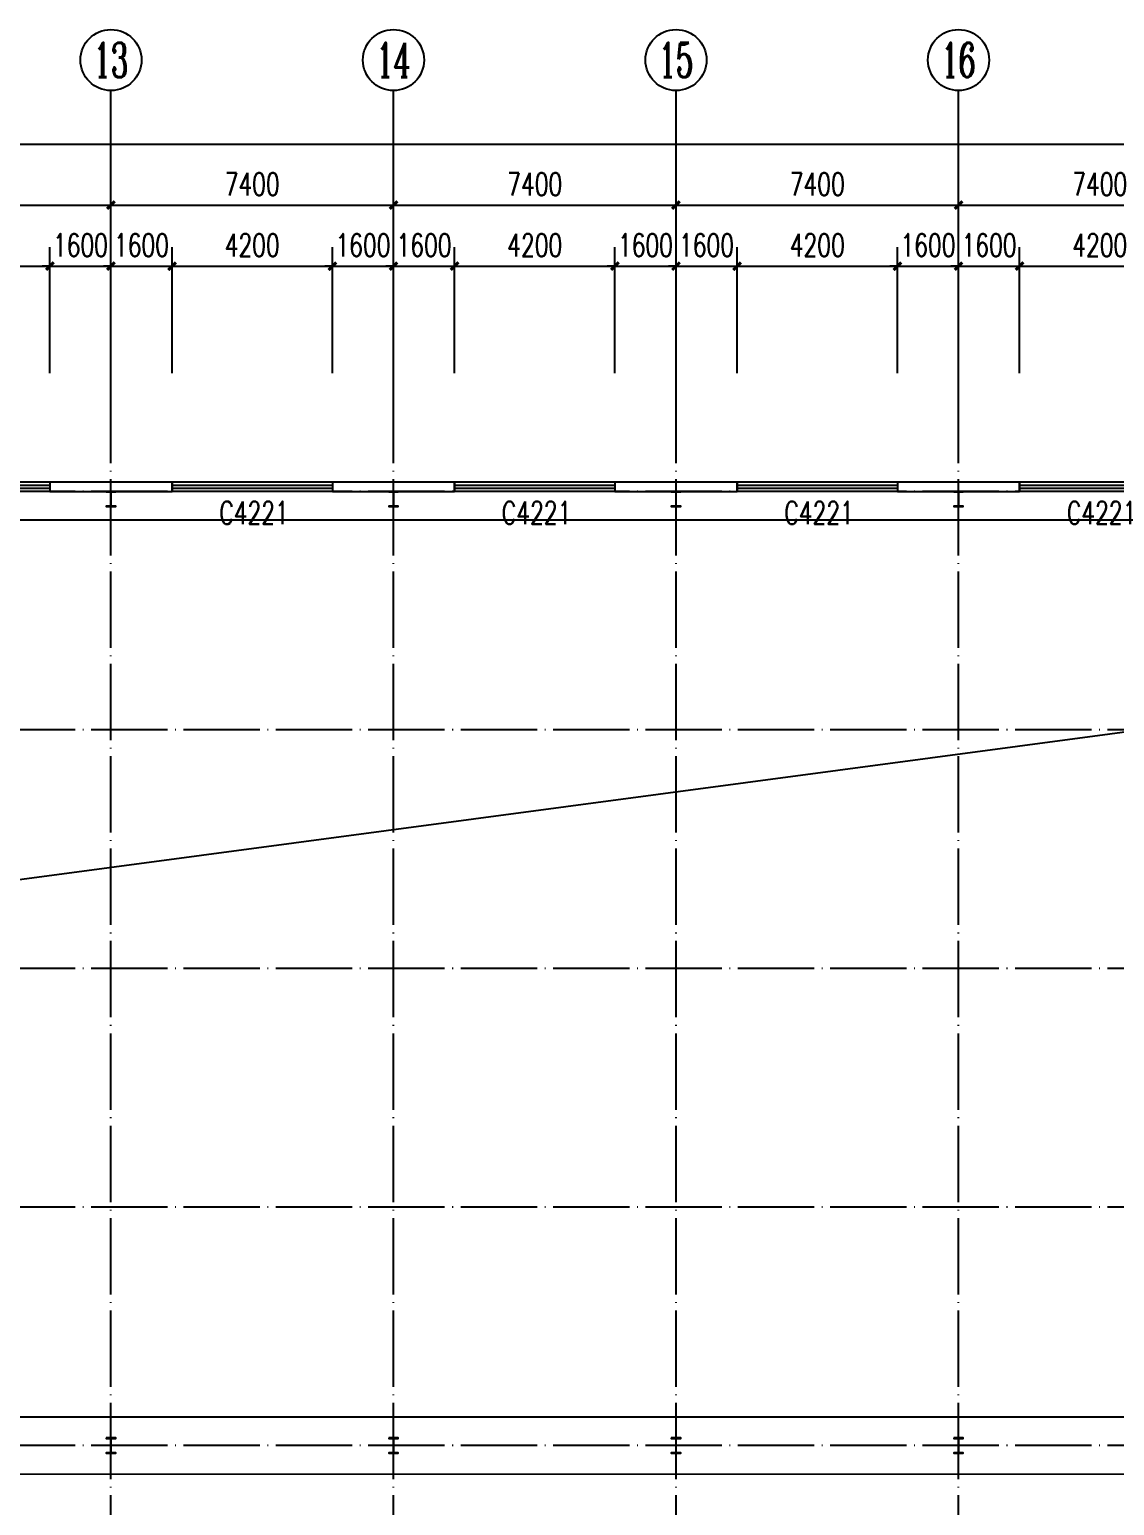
# Model space of a CAD drawing. Extents: x 13898408 to 14113608, y -853943 to -68012.
# Drawn here: x 14003275 to 14031693, y -390012 to -351343 of the extents above; entities that cross this region are included whole.
import ezdxf
from ezdxf.enums import TextEntityAlignment as Align

# ---------------------------------------------------------------- set-up
doc = ezdxf.new("R2010")
doc.units = 0
doc.header["$LTSCALE"] = 1000
doc.header["$MEASUREMENT"] = 0
doc.linetypes.add('DASH', pattern=[0.35, 0.25, -0.1])
doc.linetypes.add('DOTE', pattern=[2.42, 2, -0.2, 0.02, -0.2])
for name, color, linetype in [('AXIS', 3, 'Continuous'), ('AXIS_TEXT', 7, 'Continuous'), ('COLUMN', 2, 'Continuous'), ('DOTE', 1, 'DOTE'), ('PUB_DIM', 3, 'Continuous'), ('WALL-PARAPET', 6, 'Continuous'), ('WINDOW', 4, 'Continuous'), ('WINDOW_TEXT', 7, 'Continuous')]:
    doc.layers.add(name, color=color, linetype=linetype)
doc.styles.add('_TCH_AXIS', font='COMPLEX', dxfattribs={"bigfont": 'GBCBIG'})
doc.styles.add('_TCH_DIM_T3', font='SIMPLEX', dxfattribs={"width": 0.705882, "bigfont": 'GBCBIG'})
doc.styles.add('_TCH_WINDOW', font='SIMPLEX', dxfattribs={"height": 3.5, "bigfont": 'GBCBIG'})
doc.styles.add('COMPLEX', font='COMPLEX')
doc.dimstyles.new('_TCH_ARCH&&200', dxfattribs={"dimtxt": 595, "dimasz": 200, "dimexe": 500, "dimexo": 600, "dimgap": 252.5, "dimtad": 1, "dimdec": 0, "dimzin": 0, "dimdsep": 46, "dimtxsty": '_TCH_DIM_T3', "dimblk": 'ARCHTICK', "dimcen": 0.09, "dimclrt": 7, "dimazin": 2, "dimtfac": 1, "dimtdec": 0, "dimtix": 1, "dimtmove": 2, "dimatfit": 3, "dimfxl": 0, "dimtolj": 1, "dimtzin": 0, "dimarcsym": 0})

# ---------------------------------------------------------------- blocks, each defined once
blk = doc.blocks.new('A$C797E1D2B')
at = {"layer": 'COLUMN'}
h = blk.add_hatch(color=256, dxfattribs=at)
h.paths.add_polyline_path([(125, 400), (250, 400), (250, 388), (130, 388), (130, 200), (125, 200)])
h.paths.add_polyline_path([(0, 400), (125, 400), (125, 200), (120, 200), (120, 388), (0, 388)])
h.paths.add_polyline_path([(0, 12), (120, 12), (120, 200), (125, 200), (125, 0), (0, 0)])
h.paths.add_polyline_path([(125, 200), (130, 200), (130, 12), (250, 12), (250, 0), (125, 0)])
blk.add_lwpolyline([(250, 0), (250, 12), (130, 12), (130, 388), (250, 388), (250, 400), (0, 400), (0, 388), (120, 388), (120, 12), (0, 12), (0, 0)], close=True, dxfattribs=at)
blk = doc.blocks.new('$TCHSYS$WIN2D')
for p, q in [((-0.5, 0.5), (0.5, 0.5)), ((-0.5, 0.5), (-0.5, -0.5)), ((0.5, 0.5), (0.5, -0.5)), ((0.5, 0.1667), (-0.5, 0.1667)), ((0.5, -0.1667), (-0.5, -0.1667)), ((-0.5, -0.5), (0.5, -0.5))]:
    blk.add_line(p, q)
blk = doc.blocks.new('_AXISO')
blk.add_circle((0, 0), 0.5)
at = {"layer": 'AXIS_TEXT', "style": 'COMPLEX', "width": 1.041667}
blk.add_attdef('A', text='', height=0.56, dxfattribs=at).set_placement((-0.25, -0.28), (0.25, -0.28), align=Align.FIT)
blk = doc.blocks.new('_ArchTick')
at = {"color": 0, "linetype": 'ByBlock', "const_width": 0.4}
blk.add_lwpolyline([(-0.5, -0.5), (0.5, 0.5)], dxfattribs=at)
blk = doc.blocks.new('*D212')
at = {"layer": 'AXIS', "color": 0, "lineweight": -2}
for p, q in [((13916368, -360343), (13916368, -353843)), ((14079648, -360343), (14079648, -353843)), ((13916368, -354343), (14079648, -354343))]:
    blk.add_line(p, q, dxfattribs=at)
at = {"layer": 'Defpoints', "color": 0}
for p in [(14079648, -354343), (13916368, -360943), (14079648, -360943)]:
    blk.add_point(p, dxfattribs=at)
at = {"layer": 'AXIS', "color": 0, "lineweight": -2, "xscale": 200, "yscale": 200, "zscale": 200, "rotation": 180}
blk.add_blockref('_ArchTick', (13916368, -354343), dxfattribs=at)
at = {"layer": 'AXIS', "color": 0, "lineweight": -2, "xscale": 200, "yscale": 200, "zscale": 200}
blk.add_blockref('_ArchTick', (14079648, -354343), dxfattribs=at)
at = {"layer": 'AXIS', "color": 7, "insert": (13998008, -353793), "char_height": 595, "attachment_point": 5, "style": '_TCH_DIM_T3'}
blk.add_mtext('\\A1;163280', dxfattribs=at)
blk = doc.blocks.new('*D225')
at = {"layer": 'AXIS', "color": 0, "lineweight": -2}
for p, q in [((13998008, -360343), (13998008, -355443)), ((14005408, -360343), (14005408, -355443)), ((13998008, -355943), (14005408, -355943))]:
    blk.add_line(p, q, dxfattribs=at)
at = {"layer": 'Defpoints', "color": 0}
for p in [(14005408, -355943), (13998008, -360943), (14005408, -360943)]:
    blk.add_point(p, dxfattribs=at)
at = {"layer": 'AXIS', "color": 0, "lineweight": -2, "xscale": 200, "yscale": 200, "zscale": 200, "rotation": 180}
blk.add_blockref('_ArchTick', (13998008, -355943), dxfattribs=at)
at = {"layer": 'AXIS', "color": 0, "lineweight": -2, "xscale": 200, "yscale": 200, "zscale": 200}
blk.add_blockref('_ArchTick', (14005408, -355943), dxfattribs=at)
at = {"layer": 'AXIS', "color": 7, "insert": (14001708, -355393), "char_height": 595, "attachment_point": 5, "style": '_TCH_DIM_T3'}
blk.add_mtext('\\A1;7400', dxfattribs=at)
blk = doc.blocks.new('*D226')
at = {"layer": 'AXIS', "color": 0, "lineweight": -2}
for p, q in [((14005408, -360343), (14005408, -355443)), ((14012808, -360343), (14012808, -355443)), ((14005408, -355943), (14012808, -355943))]:
    blk.add_line(p, q, dxfattribs=at)
at = {"layer": 'Defpoints', "color": 0}
for p in [(14012808, -355943), (14005408, -360943), (14012808, -360943)]:
    blk.add_point(p, dxfattribs=at)
at = {"layer": 'AXIS', "color": 0, "lineweight": -2, "xscale": 200, "yscale": 200, "zscale": 200, "rotation": 180}
blk.add_blockref('_ArchTick', (14005408, -355943), dxfattribs=at)
at = {"layer": 'AXIS', "color": 0, "lineweight": -2, "xscale": 200, "yscale": 200, "zscale": 200}
blk.add_blockref('_ArchTick', (14012808, -355943), dxfattribs=at)
at = {"layer": 'AXIS', "color": 7, "insert": (14009108, -355393), "char_height": 595, "attachment_point": 5, "style": '_TCH_DIM_T3'}
blk.add_mtext('\\A1;7400', dxfattribs=at)
blk = doc.blocks.new('*D227')
at = {"layer": 'AXIS', "color": 0, "lineweight": -2}
for p, q in [((14012808, -360343), (14012808, -355443)), ((14020208, -360343), (14020208, -355443)), ((14012808, -355943), (14020208, -355943))]:
    blk.add_line(p, q, dxfattribs=at)
at = {"layer": 'Defpoints', "color": 0}
for p in [(14020208, -355943), (14012808, -360943), (14020208, -360943)]:
    blk.add_point(p, dxfattribs=at)
at = {"layer": 'AXIS', "color": 0, "lineweight": -2, "xscale": 200, "yscale": 200, "zscale": 200, "rotation": 180}
blk.add_blockref('_ArchTick', (14012808, -355943), dxfattribs=at)
at = {"layer": 'AXIS', "color": 0, "lineweight": -2, "xscale": 200, "yscale": 200, "zscale": 200}
blk.add_blockref('_ArchTick', (14020208, -355943), dxfattribs=at)
at = {"layer": 'AXIS', "color": 7, "insert": (14016508, -355393), "char_height": 595, "attachment_point": 5, "style": '_TCH_DIM_T3'}
blk.add_mtext('\\A1;7400', dxfattribs=at)
blk = doc.blocks.new('*D228')
at = {"layer": 'AXIS', "color": 0, "lineweight": -2}
for p, q in [((14020208, -360343), (14020208, -355443)), ((14027608, -360343), (14027608, -355443)), ((14020208, -355943), (14027608, -355943))]:
    blk.add_line(p, q, dxfattribs=at)
at = {"layer": 'Defpoints', "color": 0}
for p in [(14027608, -355943), (14020208, -360943), (14027608, -360943)]:
    blk.add_point(p, dxfattribs=at)
at = {"layer": 'AXIS', "color": 0, "lineweight": -2, "xscale": 200, "yscale": 200, "zscale": 200, "rotation": 180}
blk.add_blockref('_ArchTick', (14020208, -355943), dxfattribs=at)
at = {"layer": 'AXIS', "color": 0, "lineweight": -2, "xscale": 200, "yscale": 200, "zscale": 200}
blk.add_blockref('_ArchTick', (14027608, -355943), dxfattribs=at)
at = {"layer": 'AXIS', "color": 7, "insert": (14023908, -355393), "char_height": 595, "attachment_point": 5, "style": '_TCH_DIM_T3'}
blk.add_mtext('\\A1;7400', dxfattribs=at)
blk = doc.blocks.new('*D229')
at = {"layer": 'AXIS', "color": 0, "lineweight": -2}
for p, q in [((14027608, -360343), (14027608, -355443)), ((14035008, -360343), (14035008, -355443)), ((14027608, -355943), (14035008, -355943))]:
    blk.add_line(p, q, dxfattribs=at)
at = {"layer": 'Defpoints', "color": 0}
for p in [(14035008, -355943), (14027608, -360943), (14035008, -360943)]:
    blk.add_point(p, dxfattribs=at)
at = {"layer": 'AXIS', "color": 0, "lineweight": -2, "xscale": 200, "yscale": 200, "zscale": 200, "rotation": 180}
blk.add_blockref('_ArchTick', (14027608, -355943), dxfattribs=at)
at = {"layer": 'AXIS', "color": 0, "lineweight": -2, "xscale": 200, "yscale": 200, "zscale": 200}
blk.add_blockref('_ArchTick', (14035008, -355943), dxfattribs=at)
at = {"layer": 'AXIS', "color": 7, "insert": (14031308, -355393), "char_height": 595, "attachment_point": 5, "style": '_TCH_DIM_T3'}
blk.add_mtext('\\A1;7400', dxfattribs=at)
blk = doc.blocks.new('*D676')
at = {"layer": 'Defpoints', "color": 0}
for p in [(14003808, -357543), (13999608, -360943), (14003808, -360943)]:
    blk.add_point(p, dxfattribs=at)
at = {"layer": 'PUB_DIM', "color": 0, "lineweight": -2}
for p, q in [((13999608, -360343), (13999608, -357043)), ((14003808, -360343), (14003808, -357043)), ((13999608, -357543), (14003808, -357543))]:
    blk.add_line(p, q, dxfattribs=at)
at = {"layer": 'PUB_DIM', "color": 0, "lineweight": -2, "xscale": 200, "yscale": 200, "zscale": 200, "rotation": 180}
blk.add_blockref('_ArchTick', (13999608, -357543), dxfattribs=at)
at = {"layer": 'PUB_DIM', "color": 0, "lineweight": -2, "xscale": 200, "yscale": 200, "zscale": 200}
blk.add_blockref('_ArchTick', (14003808, -357543), dxfattribs=at)
at = {"layer": 'PUB_DIM', "color": 7, "insert": (14001708, -356993), "char_height": 595, "attachment_point": 5, "style": '_TCH_DIM_T3'}
blk.add_mtext('\\A1;4200', dxfattribs=at)
blk = doc.blocks.new('*D677')
at = {"layer": 'Defpoints', "color": 0}
for p in [(14005408, -357543), (14003808, -360943), (14005408, -360943)]:
    blk.add_point(p, dxfattribs=at)
at = {"layer": 'PUB_DIM', "color": 0, "lineweight": -2}
for p, q in [((14003808, -360343), (14003808, -357043)), ((14005408, -360343), (14005408, -357043)), ((14003808, -357543), (14003608, -357543)), ((14003808, -357543), (14005408, -357543)), ((14005408, -357543), (14005608, -357543))]:
    blk.add_line(p, q, dxfattribs=at)
at = {"layer": 'PUB_DIM', "color": 0, "lineweight": -2, "xscale": 200, "yscale": 200, "zscale": 200}
blk.add_blockref('_ArchTick', (14003808, -357543), dxfattribs=at)
at = {"layer": 'PUB_DIM', "color": 0, "lineweight": -2, "xscale": 200, "yscale": 200, "zscale": 200, "rotation": 180}
blk.add_blockref('_ArchTick', (14005408, -357543), dxfattribs=at)
at = {"layer": 'PUB_DIM', "color": 7, "insert": (14004608, -356993), "char_height": 595, "attachment_point": 5, "style": '_TCH_DIM_T3'}
blk.add_mtext('\\A1;1600', dxfattribs=at)
blk = doc.blocks.new('*D678')
at = {"layer": 'Defpoints', "color": 0}
for p in [(14007008, -357543), (14005408, -360943), (14007008, -360943)]:
    blk.add_point(p, dxfattribs=at)
at = {"layer": 'PUB_DIM', "color": 0, "lineweight": -2}
for p, q in [((14005408, -360343), (14005408, -357043)), ((14007008, -360343), (14007008, -357043)), ((14005408, -357543), (14005208, -357543)), ((14005408, -357543), (14007008, -357543)), ((14007008, -357543), (14007208, -357543))]:
    blk.add_line(p, q, dxfattribs=at)
at = {"layer": 'PUB_DIM', "color": 0, "lineweight": -2, "xscale": 200, "yscale": 200, "zscale": 200}
blk.add_blockref('_ArchTick', (14005408, -357543), dxfattribs=at)
at = {"layer": 'PUB_DIM', "color": 0, "lineweight": -2, "xscale": 200, "yscale": 200, "zscale": 200, "rotation": 180}
blk.add_blockref('_ArchTick', (14007008, -357543), dxfattribs=at)
at = {"layer": 'PUB_DIM', "color": 7, "insert": (14006208, -356993), "char_height": 595, "attachment_point": 5, "style": '_TCH_DIM_T3'}
blk.add_mtext('\\A1;1600', dxfattribs=at)
blk = doc.blocks.new('*D679')
at = {"layer": 'Defpoints', "color": 0}
for p in [(14011208, -357543), (14007008, -360943), (14011208, -360943)]:
    blk.add_point(p, dxfattribs=at)
at = {"layer": 'PUB_DIM', "color": 0, "lineweight": -2}
for p, q in [((14007008, -360343), (14007008, -357043)), ((14011208, -360343), (14011208, -357043)), ((14007008, -357543), (14011208, -357543))]:
    blk.add_line(p, q, dxfattribs=at)
at = {"layer": 'PUB_DIM', "color": 0, "lineweight": -2, "xscale": 200, "yscale": 200, "zscale": 200, "rotation": 180}
blk.add_blockref('_ArchTick', (14007008, -357543), dxfattribs=at)
at = {"layer": 'PUB_DIM', "color": 0, "lineweight": -2, "xscale": 200, "yscale": 200, "zscale": 200}
blk.add_blockref('_ArchTick', (14011208, -357543), dxfattribs=at)
at = {"layer": 'PUB_DIM', "color": 7, "insert": (14009108, -356993), "char_height": 595, "attachment_point": 5, "style": '_TCH_DIM_T3'}
blk.add_mtext('\\A1;4200', dxfattribs=at)
blk = doc.blocks.new('*D680')
at = {"layer": 'Defpoints', "color": 0}
for p in [(14012808, -357543), (14011208, -360943), (14012808, -360943)]:
    blk.add_point(p, dxfattribs=at)
at = {"layer": 'PUB_DIM', "color": 0, "lineweight": -2}
for p, q in [((14011208, -360343), (14011208, -357043)), ((14012808, -360343), (14012808, -357043)), ((14011208, -357543), (14011008, -357543)), ((14011208, -357543), (14012808, -357543)), ((14012808, -357543), (14013008, -357543))]:
    blk.add_line(p, q, dxfattribs=at)
at = {"layer": 'PUB_DIM', "color": 0, "lineweight": -2, "xscale": 200, "yscale": 200, "zscale": 200}
blk.add_blockref('_ArchTick', (14011208, -357543), dxfattribs=at)
at = {"layer": 'PUB_DIM', "color": 0, "lineweight": -2, "xscale": 200, "yscale": 200, "zscale": 200, "rotation": 180}
blk.add_blockref('_ArchTick', (14012808, -357543), dxfattribs=at)
at = {"layer": 'PUB_DIM', "color": 7, "insert": (14012008, -356993), "char_height": 595, "attachment_point": 5, "style": '_TCH_DIM_T3'}
blk.add_mtext('\\A1;1600', dxfattribs=at)
blk = doc.blocks.new('*D681')
at = {"layer": 'Defpoints', "color": 0}
for p in [(14014408, -357543), (14012808, -360943), (14014408, -360943)]:
    blk.add_point(p, dxfattribs=at)
at = {"layer": 'PUB_DIM', "color": 0, "lineweight": -2}
for p, q in [((14012808, -360343), (14012808, -357043)), ((14014408, -360343), (14014408, -357043)), ((14012808, -357543), (14012608, -357543)), ((14012808, -357543), (14014408, -357543)), ((14014408, -357543), (14014608, -357543))]:
    blk.add_line(p, q, dxfattribs=at)
at = {"layer": 'PUB_DIM', "color": 0, "lineweight": -2, "xscale": 200, "yscale": 200, "zscale": 200}
blk.add_blockref('_ArchTick', (14012808, -357543), dxfattribs=at)
at = {"layer": 'PUB_DIM', "color": 0, "lineweight": -2, "xscale": 200, "yscale": 200, "zscale": 200, "rotation": 180}
blk.add_blockref('_ArchTick', (14014408, -357543), dxfattribs=at)
at = {"layer": 'PUB_DIM', "color": 7, "insert": (14013608, -356993), "char_height": 595, "attachment_point": 5, "style": '_TCH_DIM_T3'}
blk.add_mtext('\\A1;1600', dxfattribs=at)
blk = doc.blocks.new('*D682')
at = {"layer": 'Defpoints', "color": 0}
for p in [(14018608, -357543), (14014408, -360943), (14018608, -360943)]:
    blk.add_point(p, dxfattribs=at)
at = {"layer": 'PUB_DIM', "color": 0, "lineweight": -2}
for p, q in [((14014408, -360343), (14014408, -357043)), ((14018608, -360343), (14018608, -357043)), ((14014408, -357543), (14018608, -357543))]:
    blk.add_line(p, q, dxfattribs=at)
at = {"layer": 'PUB_DIM', "color": 0, "lineweight": -2, "xscale": 200, "yscale": 200, "zscale": 200, "rotation": 180}
blk.add_blockref('_ArchTick', (14014408, -357543), dxfattribs=at)
at = {"layer": 'PUB_DIM', "color": 0, "lineweight": -2, "xscale": 200, "yscale": 200, "zscale": 200}
blk.add_blockref('_ArchTick', (14018608, -357543), dxfattribs=at)
at = {"layer": 'PUB_DIM', "color": 7, "insert": (14016508, -356993), "char_height": 595, "attachment_point": 5, "style": '_TCH_DIM_T3'}
blk.add_mtext('\\A1;4200', dxfattribs=at)
blk = doc.blocks.new('*D683')
at = {"layer": 'Defpoints', "color": 0}
for p in [(14020208, -357543), (14018608, -360943), (14020208, -360943)]:
    blk.add_point(p, dxfattribs=at)
at = {"layer": 'PUB_DIM', "color": 0, "lineweight": -2}
for p, q in [((14018608, -360343), (14018608, -357043)), ((14020208, -360343), (14020208, -357043)), ((14018608, -357543), (14018408, -357543)), ((14018608, -357543), (14020208, -357543)), ((14020208, -357543), (14020408, -357543))]:
    blk.add_line(p, q, dxfattribs=at)
at = {"layer": 'PUB_DIM', "color": 0, "lineweight": -2, "xscale": 200, "yscale": 200, "zscale": 200}
blk.add_blockref('_ArchTick', (14018608, -357543), dxfattribs=at)
at = {"layer": 'PUB_DIM', "color": 0, "lineweight": -2, "xscale": 200, "yscale": 200, "zscale": 200, "rotation": 180}
blk.add_blockref('_ArchTick', (14020208, -357543), dxfattribs=at)
at = {"layer": 'PUB_DIM', "color": 7, "insert": (14019408, -356993), "char_height": 595, "attachment_point": 5, "style": '_TCH_DIM_T3'}
blk.add_mtext('\\A1;1600', dxfattribs=at)
blk = doc.blocks.new('*D684')
at = {"layer": 'Defpoints', "color": 0}
for p in [(14021808, -357543), (14020208, -360943), (14021808, -360943)]:
    blk.add_point(p, dxfattribs=at)
at = {"layer": 'PUB_DIM', "color": 0, "lineweight": -2}
for p, q in [((14020208, -360343), (14020208, -357043)), ((14021808, -360343), (14021808, -357043)), ((14020208, -357543), (14020008, -357543)), ((14020208, -357543), (14021808, -357543)), ((14021808, -357543), (14022008, -357543))]:
    blk.add_line(p, q, dxfattribs=at)
at = {"layer": 'PUB_DIM', "color": 0, "lineweight": -2, "xscale": 200, "yscale": 200, "zscale": 200}
blk.add_blockref('_ArchTick', (14020208, -357543), dxfattribs=at)
at = {"layer": 'PUB_DIM', "color": 0, "lineweight": -2, "xscale": 200, "yscale": 200, "zscale": 200, "rotation": 180}
blk.add_blockref('_ArchTick', (14021808, -357543), dxfattribs=at)
at = {"layer": 'PUB_DIM', "color": 7, "insert": (14021008, -356993), "char_height": 595, "attachment_point": 5, "style": '_TCH_DIM_T3'}
blk.add_mtext('\\A1;1600', dxfattribs=at)
blk = doc.blocks.new('*D685')
at = {"layer": 'Defpoints', "color": 0}
for p in [(14026008, -357543), (14021808, -360943), (14026008, -360943)]:
    blk.add_point(p, dxfattribs=at)
at = {"layer": 'PUB_DIM', "color": 0, "lineweight": -2}
for p, q in [((14021808, -360343), (14021808, -357043)), ((14026008, -360343), (14026008, -357043)), ((14021808, -357543), (14026008, -357543))]:
    blk.add_line(p, q, dxfattribs=at)
at = {"layer": 'PUB_DIM', "color": 0, "lineweight": -2, "xscale": 200, "yscale": 200, "zscale": 200, "rotation": 180}
blk.add_blockref('_ArchTick', (14021808, -357543), dxfattribs=at)
at = {"layer": 'PUB_DIM', "color": 0, "lineweight": -2, "xscale": 200, "yscale": 200, "zscale": 200}
blk.add_blockref('_ArchTick', (14026008, -357543), dxfattribs=at)
at = {"layer": 'PUB_DIM', "color": 7, "insert": (14023908, -356993), "char_height": 595, "attachment_point": 5, "style": '_TCH_DIM_T3'}
blk.add_mtext('\\A1;4200', dxfattribs=at)
blk = doc.blocks.new('*D686')
at = {"layer": 'Defpoints', "color": 0}
for p in [(14027608, -357543), (14026008, -360943), (14027608, -360943)]:
    blk.add_point(p, dxfattribs=at)
at = {"layer": 'PUB_DIM', "color": 0, "lineweight": -2}
for p, q in [((14026008, -360343), (14026008, -357043)), ((14027608, -360343), (14027608, -357043)), ((14026008, -357543), (14025808, -357543)), ((14026008, -357543), (14027608, -357543)), ((14027608, -357543), (14027808, -357543))]:
    blk.add_line(p, q, dxfattribs=at)
at = {"layer": 'PUB_DIM', "color": 0, "lineweight": -2, "xscale": 200, "yscale": 200, "zscale": 200}
blk.add_blockref('_ArchTick', (14026008, -357543), dxfattribs=at)
at = {"layer": 'PUB_DIM', "color": 0, "lineweight": -2, "xscale": 200, "yscale": 200, "zscale": 200, "rotation": 180}
blk.add_blockref('_ArchTick', (14027608, -357543), dxfattribs=at)
at = {"layer": 'PUB_DIM', "color": 7, "insert": (14026808, -356993), "char_height": 595, "attachment_point": 5, "style": '_TCH_DIM_T3'}
blk.add_mtext('\\A1;1600', dxfattribs=at)
blk = doc.blocks.new('*D687')
at = {"layer": 'Defpoints', "color": 0}
for p in [(14029208, -357543), (14027608, -360943), (14029208, -360943)]:
    blk.add_point(p, dxfattribs=at)
at = {"layer": 'PUB_DIM', "color": 0, "lineweight": -2}
for p, q in [((14027608, -360343), (14027608, -357043)), ((14029208, -360343), (14029208, -357043)), ((14027608, -357543), (14027408, -357543)), ((14027608, -357543), (14029208, -357543)), ((14029208, -357543), (14029408, -357543))]:
    blk.add_line(p, q, dxfattribs=at)
at = {"layer": 'PUB_DIM', "color": 0, "lineweight": -2, "xscale": 200, "yscale": 200, "zscale": 200}
blk.add_blockref('_ArchTick', (14027608, -357543), dxfattribs=at)
at = {"layer": 'PUB_DIM', "color": 0, "lineweight": -2, "xscale": 200, "yscale": 200, "zscale": 200, "rotation": 180}
blk.add_blockref('_ArchTick', (14029208, -357543), dxfattribs=at)
at = {"layer": 'PUB_DIM', "color": 7, "insert": (14028408, -356993), "char_height": 595, "attachment_point": 5, "style": '_TCH_DIM_T3'}
blk.add_mtext('\\A1;1600', dxfattribs=at)
blk = doc.blocks.new('*D688')
at = {"layer": 'Defpoints', "color": 0}
for p in [(14033408, -357543), (14029208, -360943), (14033408, -360943)]:
    blk.add_point(p, dxfattribs=at)
at = {"layer": 'PUB_DIM', "color": 0, "lineweight": -2}
for p, q in [((14029208, -360343), (14029208, -357043)), ((14033408, -360343), (14033408, -357043)), ((14029208, -357543), (14033408, -357543))]:
    blk.add_line(p, q, dxfattribs=at)
at = {"layer": 'PUB_DIM', "color": 0, "lineweight": -2, "xscale": 200, "yscale": 200, "zscale": 200, "rotation": 180}
blk.add_blockref('_ArchTick', (14029208, -357543), dxfattribs=at)
at = {"layer": 'PUB_DIM', "color": 0, "lineweight": -2, "xscale": 200, "yscale": 200, "zscale": 200}
blk.add_blockref('_ArchTick', (14033408, -357543), dxfattribs=at)
at = {"layer": 'PUB_DIM', "color": 7, "insert": (14031308, -356993), "char_height": 595, "attachment_point": 5, "style": '_TCH_DIM_T3'}
blk.add_mtext('\\A1;4200', dxfattribs=at)

msp = doc.modelspace()

# ---------------------------------------------------------------- linework, layer by layer
at = {"ltscale": 0.5}
msp.add_lwpolyline([(14079158, -363443.1), (13938808, -382193.1), (13916608, -413043.1)], dxfattribs=at)
at = {"linetype": 'DASH', "ltscale": 2, "const_width": 50}
for points in [[(14079408, -364193.1), (13916608, -364193.1)], [(14079408, -387693.1), (13916608, -387693.1)], [(14079408, -389193.1), (13916608, -389193.1)]]:
    msp.add_lwpolyline(points, dxfattribs=at)
at = {"layer": 'AXIS'}
for p, q in [((14005408, -360943.1), (14005408, -352943.1)), ((14012808, -360943.1), (14012808, -352943.1)), ((14020208, -360943.1), (14020208, -352943.1)), ((14027608, -360943.1), (14027608, -352943.1))]:
    msp.add_line(p, q, dxfattribs=at)
at = {"layer": 'DOTE'}
for p, q in [((14005408, -415943.1), (14005408, -360943.1)), ((14012808, -415943.1), (14012808, -360943.1)), ((14020208, -415943.1), (14020208, -360943.1)), ((14027608, -415943.1), (14027608, -360943.1)), ((14081908, -363443.1), (13914108, -363443.1)), ((14081908, -369693.1), (13914108, -369693.1)), ((14081908, -375943.1), (13914108, -375943.1)), ((14081908, -382193.1), (13914108, -382193.1)), ((14081908, -388443.1), (13914108, -388443.1))]:
    msp.add_line(p, q, dxfattribs=at)
at = {"layer": 'WALL-PARAPET'}
for p, q in [((14007008, -363203.1), (14003808, -363203.1)), ((14003808, -363203.1), (14003808, -363443.1)), ((14003808, -363443.1), (14007008, -363443.1)), ((14007008, -363443.1), (14007008, -363203.1)), ((14014408, -363203.1), (14011208, -363203.1)), ((14011208, -363203.1), (14011208, -363443.1)), ((14011208, -363443.1), (14014408, -363443.1)), ((14014408, -363443.1), (14014408, -363203.1)), ((14021808, -363203.1), (14018608, -363203.1)), ((14018608, -363203.1), (14018608, -363443.1)), ((14018608, -363443.1), (14021808, -363443.1)), ((14021808, -363443.1), (14021808, -363203.1)), ((14029208, -363203.1), (14026008, -363203.1)), ((14026008, -363203.1), (14026008, -363443.1)), ((14026008, -363443.1), (14029208, -363443.1)), ((14029208, -363443.1), (14029208, -363203.1))]:
    msp.add_line(p, q, dxfattribs=at)

# ---------------------------------------------------------------- block references
at = {"rotation": 180}
for p in [(14005533, -363443.1), (14012933, -363443.1), (14020333, -363443.1), (14027733, -363443.1), (14005533, -388243.1), (14012933, -388243.1), (14020333, -388243.1), (14027733, -388243.1)]:
    msp.add_blockref('A$C797E1D2B', p, dxfattribs=at)
at = {"layer": 'AXIS'}
ref = msp.add_blockref('_AXISO', (14005408, -352143.1), dxfattribs=dict(at, xscale=1600, yscale=1600, zscale=1600))
ref.add_attrib('A', '13', dxfattribs={"layer": 'AXIS_TEXT', "ltscale": 0.5, "height": 905.1, "style": '_TCH_AXIS', "width": 0.724138}).set_placement((14004955.4, -352595.6), (14005860.5, -352595.6), align=Align.FIT)
ref = msp.add_blockref('_AXISO', (14012808, -352143.1), dxfattribs=dict(at, xscale=1600, yscale=1600, zscale=1600))
ref.add_attrib('A', '14', dxfattribs={"layer": 'AXIS_TEXT', "ltscale": 0.5, "height": 905.1, "style": '_TCH_AXIS', "width": 0.677419}).set_placement((14012355.4, -352595.6), (14013260.5, -352595.6), align=Align.FIT)
ref = msp.add_blockref('_AXISO', (14020208, -352143.1), dxfattribs=dict(at, xscale=1600, yscale=1600, zscale=1600))
ref.add_attrib('A', '15', dxfattribs={"layer": 'AXIS_TEXT', "ltscale": 0.5, "height": 905.1, "style": '_TCH_AXIS', "width": 0.724138}).set_placement((14019755.4, -352595.6), (14020660.5, -352595.6), align=Align.FIT)
ref = msp.add_blockref('_AXISO', (14027608, -352143.1), dxfattribs=dict(at, xscale=1600, yscale=1600, zscale=1600))
ref.add_attrib('A', '16', dxfattribs={"layer": 'AXIS_TEXT', "ltscale": 0.5, "height": 905.1, "style": '_TCH_AXIS', "width": 0.724138}).set_placement((14027155.4, -352595.6), (14028060.5, -352595.6), align=Align.FIT)
at = {"layer": 'WINDOW'}
ref = msp.add_blockref('$TCHSYS$WIN2D', (14001708, -363323.1), dxfattribs=dict(at, xscale=4200, yscale=-240, zscale=4200, rotation=180))
ref.add_attrib('A', 'C4221', (14000848, -364300.4), dxfattribs={"layer": 'WINDOW_TEXT', "ltscale": 0.5, "height": 595, "style": '_TCH_WINDOW', "width": 0.705882})
ref = msp.add_blockref('$TCHSYS$WIN2D', (14009108, -363323.1), dxfattribs=dict(at, xscale=4200, yscale=-240, zscale=4200, rotation=180))
ref.add_attrib('A', 'C4221', (14008248, -364300.4), dxfattribs={"layer": 'WINDOW_TEXT', "ltscale": 0.5, "height": 595, "style": '_TCH_WINDOW', "width": 0.705882})
ref = msp.add_blockref('$TCHSYS$WIN2D', (14016508, -363323.1), dxfattribs=dict(at, xscale=4200, yscale=-240, zscale=4200, rotation=180))
ref.add_attrib('A', 'C4221', (14015648, -364300.4), dxfattribs={"layer": 'WINDOW_TEXT', "ltscale": 0.5, "height": 595, "style": '_TCH_WINDOW', "width": 0.705882})
ref = msp.add_blockref('$TCHSYS$WIN2D', (14023908, -363323.1), dxfattribs=dict(at, xscale=4200, yscale=-240, zscale=4200, rotation=180))
ref.add_attrib('A', 'C4221', (14023048, -364300.4), dxfattribs={"layer": 'WINDOW_TEXT', "ltscale": 0.5, "height": 595, "style": '_TCH_WINDOW', "width": 0.705882})
ref = msp.add_blockref('$TCHSYS$WIN2D', (14031308, -363323.1), dxfattribs=dict(at, xscale=4200, yscale=-240, zscale=4200, rotation=180))
ref.add_attrib('A', 'C4221', (14030448, -364300.4), dxfattribs={"layer": 'WINDOW_TEXT', "ltscale": 0.5, "height": 595, "style": '_TCH_WINDOW', "width": 0.705882})

# ---------------------------------------------------------------- dimensions: what is measured, and where the dimension line sits
at = {"layer": 'AXIS'}
for p1, p2, distance, text, picture, middle in [((13916368, -360943.1), (14079648, -360943.1), 6600, '163280', '*D212', (13998008, -353793.1)), ((13998008, -360943.1), (14005408, -360943.1), 5000, '7400', '*D225', (14001708, -355393.1)), ((14005408, -360943.1), (14012808, -360943.1), 5000, '7400', '*D226', (14009108, -355393.1)), ((14012808, -360943.1), (14020208, -360943.1), 5000, '7400', '*D227', (14016508, -355393.1)), ((14020208, -360943.1), (14027608, -360943.1), 5000, '7400', '*D228', (14023908, -355393.1)), ((14027608, -360943.1), (14035008, -360943.1), 5000, '7400', '*D229', (14031308, -355393.1))]:
    dim = msp.add_aligned_dim(p1=p1, p2=p2, distance=distance, text=text, dimstyle='_TCH_ARCH&&200', dxfattribs=at)
    dim.commit()
    dim.dimension.update_dxf_attribs({"geometry": picture, "text_midpoint": middle})
at = {"layer": 'PUB_DIM'}
for p1, p2, text, picture, middle in [((13999608, -360943.1), (14003808, -360943.1), '4200', '*D676', (14001708, -356993.1)), ((14003808, -360943.1), (14005408, -360943.1), '1600', '*D677', (14004608, -356993.1)), ((14005408, -360943.1), (14007008, -360943.1), '1600', '*D678', (14006208, -356993.1)), ((14007008, -360943.1), (14011208, -360943.1), '4200', '*D679', (14009108, -356993.1)), ((14011208, -360943.1), (14012808, -360943.1), '1600', '*D680', (14012008, -356993.1)), ((14012808, -360943.1), (14014408, -360943.1), '1600', '*D681', (14013608, -356993.1)), ((14014408, -360943.1), (14018608, -360943.1), '4200', '*D682', (14016508, -356993.1)), ((14018608, -360943.1), (14020208, -360943.1), '1600', '*D683', (14019408, -356993.1)), ((14020208, -360943.1), (14021808, -360943.1), '1600', '*D684', (14021008, -356993.1)), ((14021808, -360943.1), (14026008, -360943.1), '4200', '*D685', (14023908, -356993.1)), ((14026008, -360943.1), (14027608, -360943.1), '1600', '*D686', (14026808, -356993.1)), ((14027608, -360943.1), (14029208, -360943.1), '1600', '*D687', (14028408, -356993.1)), ((14029208, -360943.1), (14033408, -360943.1), '4200', '*D688', (14031308, -356993.1))]:
    dim = msp.add_aligned_dim(p1=p1, p2=p2, distance=3400, text=text, dimstyle='_TCH_ARCH&&200', dxfattribs=at)
    dim.commit()
    dim.dimension.update_dxf_attribs({"geometry": picture, "text_midpoint": middle})

doc.saveas('drawing.dxf')
